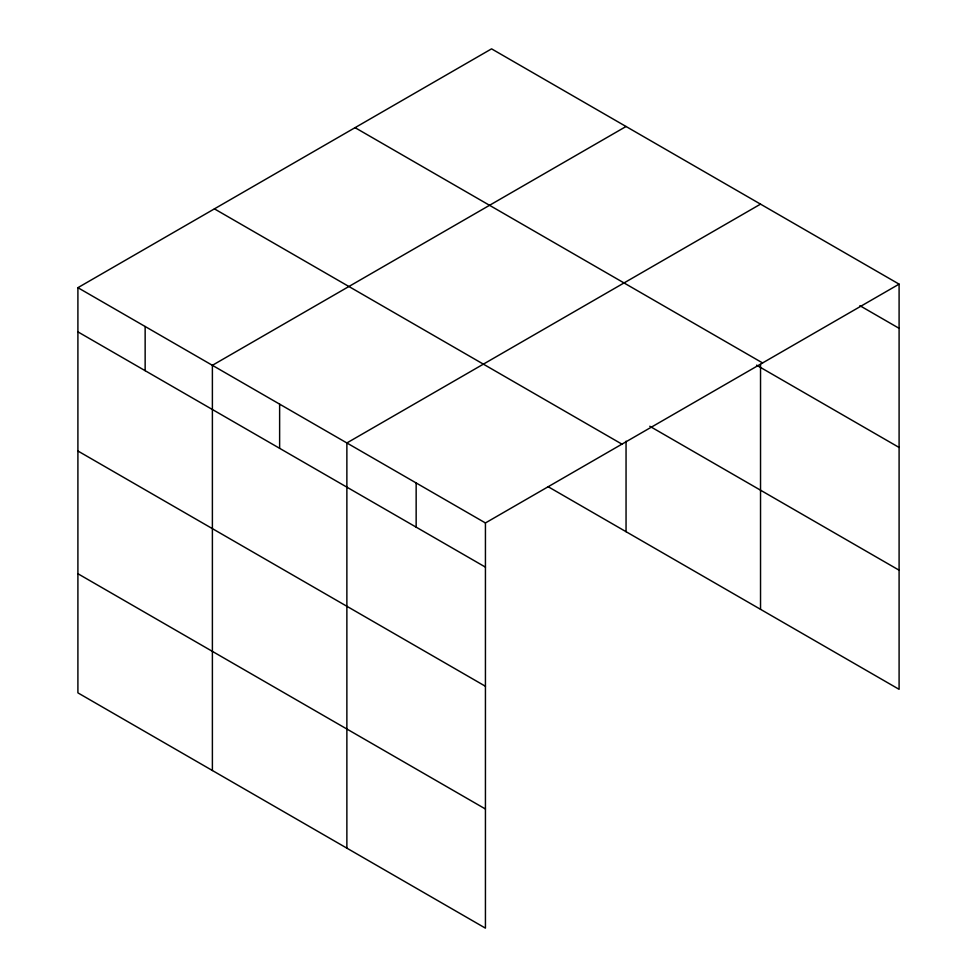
<?xml version="1.0" encoding="UTF-8"?>
<svg xmlns="http://www.w3.org/2000/svg" width="977" height="977" viewBox="0 0 977 977"><rect width="100%" height="100%" fill="white"/><g stroke="black" fill="none" stroke-linecap="round" stroke-linejoin="round"><path stroke-width="1.47" d="M899.096 284.136L491.565 48.85L77.904 287.678L77.904 692.864L485.435 928.15L485.435 522.951L899.096 284.136L899.096 689.322L548.256 486.778M626.049 126.497L212.388 365.313L212.388 770.511M760.533 204.132L346.872 442.96L346.872 848.158M859.882 305.679L899.096 328.321M355.054 127.657L762.585 362.943M756.577 365.166L899.096 447.454M649.778 426.253L899.096 570.189M214.415 208.858L621.946 444.144M77.904 287.678L485.435 522.951M77.904 331.862L485.435 567.136M77.904 450.995L485.435 686.269M77.904 573.731L485.435 809.017M760.533 364.433L760.533 609.33M626.049 441.201L626.049 531.683M416.153 482.956L416.153 527.14M279.63 404.136L279.63 448.321M145.146 326.501L145.146 370.674"/></g></svg>
